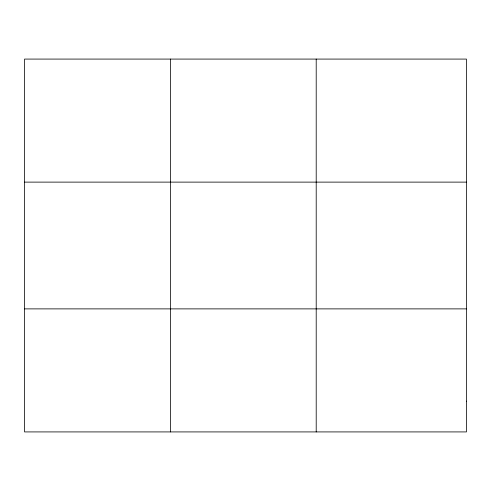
<?xml version="1.0" encoding="UTF-8"?>
<svg xmlns="http://www.w3.org/2000/svg" width="491" height="491" viewBox="0 0 491 491"><rect width="100%" height="100%" fill="white"/><g stroke="black" fill="none" stroke-linecap="round" stroke-linejoin="round"><path stroke-width="0.74" d="M170.377 431.92L170.377 59.08M316.204 431.92L316.204 59.08M24.55 182.118L466.45 182.118M24.55 308.882L466.45 308.882M466.45 401.159L466.45 431.92L24.55 431.92L24.55 59.08L466.45 59.08L466.45 401.159"/></g></svg>
